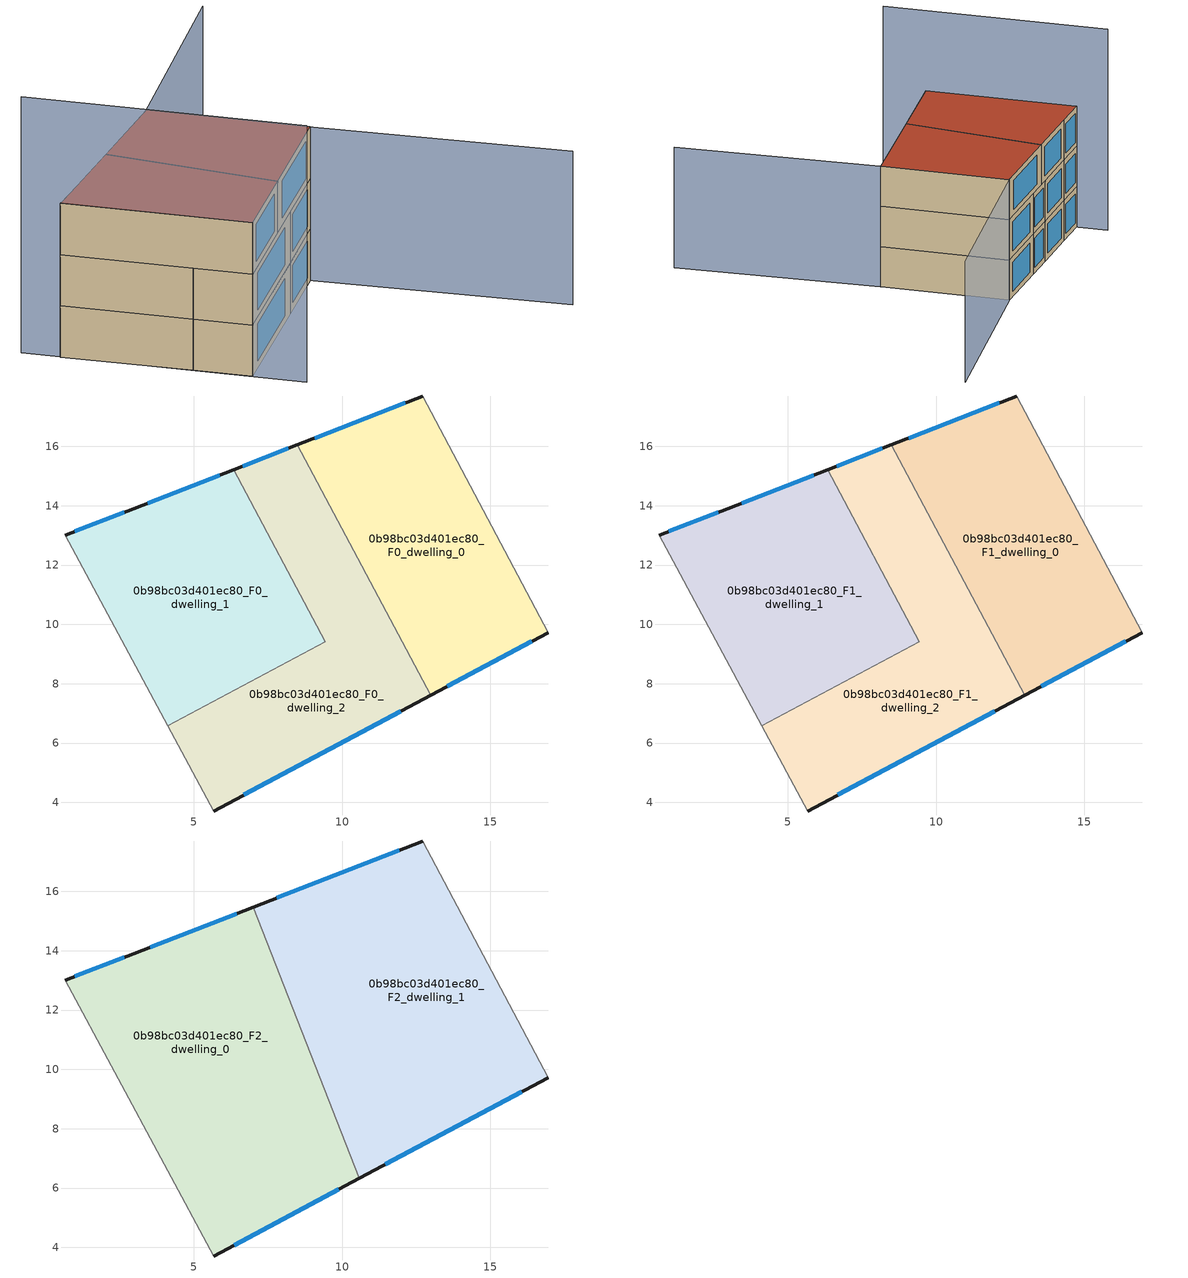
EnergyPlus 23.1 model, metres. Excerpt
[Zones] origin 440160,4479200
0b98bc03d401ec80_F0_dwelling_0
 floor ground (EU_floor_Construction): 12.72,17.7 16.94,9.72 12.99,7.61 8.49,16.05 z0
 wall outside (EU_wall_Construction): 12.99,7.61 16.94,9.72 / 12.72,17.7 8.49,16.05 z0:3
 wall to 0b98bc03d401ec80_F0_dwelling_2 (EU_wall_Construction): 8.49,16.05 12.99,7.61 z0:3
 wall adiabatic (EU_wall_Construction): 16.94,9.72 12.72,17.7 z0:3
 window (EU_Window_Construction): 13.54,7.91 16.39,9.43 / 12.13,17.47 9.07,16.28 z0.42:2.58
0b98bc03d401ec80_F0_dwelling_1
 floor ground (EU_floor_Construction): 6.35,15.21 9.44,9.42 4.13,6.59 0.67,13.01 2.98,13.9 z0
 wall outside (EU_wall_Construction): 6.35,15.21 2.98,13.9 0.67,13.01 z0:3
 wall to 0b98bc03d401ec80_F0_dwelling_2 (EU_wall_Construction): 4.13,6.59 9.44,9.42 6.35,15.21 z0:3
 wall adiabatic (EU_wall_Construction): 0.67,13.01 4.13,6.59 z0:3
 window (EU_Window_Construction): 2.66,13.78 0.99,13.13 / 5.88,15.03 3.44,14.08 z0.42:2.58
0b98bc03d401ec80_F0_dwelling_2
 floor ground (EU_floor_Construction): 8.49,16.05 12.99,7.61 5.68,3.71 4.13,6.59 9.44,9.42 6.35,15.21 z0
 wall outside (EU_wall_Construction): 8.49,16.05 6.35,15.21 / 5.68,3.71 12.99,7.61 z0:3
 wall adiabatic (EU_wall_Construction): 4.13,6.59 5.68,3.71 z0:3
 window (EU_Window_Construction): 8.19,15.93 6.64,15.33 / 6.69,4.25 11.97,7.07 z0.42:2.58
0b98bc03d401ec80_F1_dwelling_0
 floor to 0b98bc03d401ec80_F0_dwelling_0 (EU_floor_Construction): 12.72,17.7 16.94,9.72 12.99,7.61 8.49,16.05 z3
 wall outside (EU_wall_Construction): 12.99,7.61 16.94,9.72 / 12.72,17.7 8.49,16.05 z3:6
 wall to 0b98bc03d401ec80_F1_dwelling_2 (EU_wall_Construction): 8.49,16.05 12.99,7.61 z3:6
 wall adiabatic (EU_wall_Construction): 16.94,9.72 12.72,17.7 z3:6
 window (EU_Window_Construction): 13.54,7.91 16.39,9.43 / 12.13,17.47 9.07,16.28 z3.42:5.58
0b98bc03d401ec80_F1_dwelling_1
 floor to 0b98bc03d401ec80_F0_dwelling_1 (EU_floor_Construction): 6.35,15.21 9.44,9.42 4.13,6.59 0.67,13.01 2.98,13.9 z3
 wall outside (EU_wall_Construction): 6.35,15.21 2.98,13.9 0.67,13.01 z3:6
 wall to 0b98bc03d401ec80_F1_dwelling_2 (EU_wall_Construction): 4.13,6.59 9.44,9.42 6.35,15.21 z3:6
 wall adiabatic (EU_wall_Construction): 0.67,13.01 4.13,6.59 z3:6
 window (EU_Window_Construction): 2.66,13.78 0.99,13.13 / 5.88,15.03 3.44,14.08 z3.42:5.58
0b98bc03d401ec80_F1_dwelling_2
 floor to 0b98bc03d401ec80_F0_dwelling_2 (EU_floor_Construction): 8.49,16.05 12.99,7.61 5.68,3.71 4.13,6.59 9.44,9.42 6.35,15.21 z3
 wall outside (EU_wall_Construction): 8.49,16.05 6.35,15.21 / 5.68,3.71 12.99,7.61 z3:6
 wall adiabatic (EU_wall_Construction): 4.13,6.59 5.68,3.71 z3:6
 window (EU_Window_Construction): 8.19,15.93 6.64,15.33 / 6.69,4.25 11.97,7.07 z3.42:5.58
0b98bc03d401ec80_F2_dwelling_0
 floor to 0b98bc03d401ec80_F1_dwelling_1 (EU_floor_Construction): 6.35,15.21 9.17,9.93 9.38,9.39 4.13,6.59 0.67,13.01 2.98,13.9 z6
 floor to 0b98bc03d401ec80_F1_dwelling_2 (EU_floor_Construction): 9.38,9.39 10.57,6.32 5.68,3.71 4.13,6.59 z6; 7.01,15.47 9.17,9.93 6.35,15.21 z6
 wall outside (EU_wall_Construction): 7.01,15.47 2.98,13.9 0.67,13.01 / 5.68,3.71 10.57,6.32 z6:9
 wall to 0b98bc03d401ec80_F2_dwelling_1 (EU_wall_Construction): 10.57,6.32 7.01,15.47 z6:9
 wall adiabatic (EU_wall_Construction): 0.67,13.01 5.68,3.71 z6:9
 window (EU_Window_Construction): 2.66,13.78 0.99,13.13 / 6.45,15.25 3.54,14.12 / 6.36,4.07 9.89,5.96 z6.42:8.58
 roof outside (EU_roof_Construction): 10.57,6.32 7.01,15.47 2.98,13.9 0.67,13.01 5.68,3.71 z9
0b98bc03d401ec80_F2_dwelling_1
 floor to 0b98bc03d401ec80_F1_dwelling_0 (EU_floor_Construction): 12.72,17.7 16.94,9.72 12.99,7.61 8.49,16.05 z6
 floor to 0b98bc03d401ec80_F1_dwelling_2 (EU_floor_Construction): 8.49,16.05 12.99,7.61 10.57,6.32 9.38,9.39 9.44,9.42 9.17,9.93 7.01,15.47 z6
 floor to 0b98bc03d401ec80_F1_dwelling_1 (EU_floor_Construction): 9.17,9.93 9.44,9.42 9.38,9.39 z6
 wall outside (EU_wall_Construction): 12.72,17.7 7.01,15.47 / 10.57,6.32 16.94,9.72 z6:9
 wall adiabatic (EU_wall_Construction): 16.94,9.72 12.72,17.7 z6:9
 window (EU_Window_Construction): 11.92,17.39 7.8,15.78 / 11.46,6.8 16.06,9.25 z6.42:8.58
 roof outside (EU_roof_Construction): 16.94,9.72 12.72,17.7 7.01,15.47 10.57,6.32 z9
shading: -0.3,14.94 7.09,1.08 z0:15; 24,-2.76 12.51,17.58 / 12.51,17.58 24.71,24.47 z0:9
[Building]
EU S2 Campaign: North Axis=0; Terrain=City; Solar Distribution=FullExterior
[Site:Location]
Madrid: Latitude=40.5; Longitude=-3.5; Time Zone=1; Elevation=609
[SizingPeriod:WeatherFileDays]
AnnualSizingPeriod: Begin Month=1; Begin Day of Month=1; End Month=12; End Day of Month=31; Day of Week for Start Day=Monday; Use Weather File Daylight Saving Period=No; Use Weather File Rain and Snow Indicators=No
[MATERIAL]
EU_InternalMass_Material: Roughness=MediumRough; Thickness=0.1; Conductivity=1; Density=1800; Specific Heat=900; Thermal Absorptance=0.9; Solar Absorptance=0.7; Visible Absorptance=0.7
[MATERIAL:NOMASS] Roughness=MediumRough; Thermal Absorptance=0.9; Solar Absorptance=0.7; Visible Absorptance=0.7
Name | Thermal Resistance
EU_wall_NoMass | 1.60022
EU_roof_NoMass | 1.57597
EU_floor_NoMass | 0.470652
[WINDOWMATERIAL:SIMPLEGLAZINGSYSTEM]
EU_Window_SimpleGlazing: UFactor=3.28802; Solar Heat Gain Coefficient=0.85; Visible Transmittance=0.85
[CONSTRUCTION]
EU_wall_Construction: EU_wall_NoMass
EU_roof_Construction: EU_roof_NoMass
EU_floor_Construction: EU_floor_NoMass
EU_InternalMass_Construction: EU_InternalMass_Material
EU_Window_Construction: EU_Window_SimpleGlazing
[ZONE] Type=1; Multiplier=1; Ceiling Height=autocalculate; Floor Area=autocalculate; Part of Total Floor Area=Yes
Name | Volume
0b98bc03d401ec80_F0_dwelling_0; 0b98bc03d401ec80_F1_dwelling_0 | 125.306
0b98bc03d401ec80_F2_dwelling_0 | 187.954
0b98bc03d401ec80_F0_dwelling_1; 0b98bc03d401ec80_F1_dwelling_1 | 125.3
0b98bc03d401ec80_F2_dwelling_1 | 187.939
0b98bc03d401ec80_F0_dwelling_2; 0b98bc03d401ec80_F1_dwelling_2 | 125.297
[INTERNALMASS] Construction=EU_InternalMass_Construction
Name | Zone or ZoneList | Surface Area
0b98bc03d401ec80_F0_dwelling_0_EU_InternalMass | 0b98bc03d401ec80_F0_dwelling_0 | 41.7694
0b98bc03d401ec80_F0_dwelling_1_EU_InternalMass | 0b98bc03d401ec80_F0_dwelling_1 | 41.7666
0b98bc03d401ec80_F0_dwelling_2_EU_InternalMass | 0b98bc03d401ec80_F0_dwelling_2 | 41.7654
0b98bc03d401ec80_F1_dwelling_0_EU_InternalMass | 0b98bc03d401ec80_F1_dwelling_0 | 41.7694
0b98bc03d401ec80_F1_dwelling_1_EU_InternalMass | 0b98bc03d401ec80_F1_dwelling_1 | 41.7666
0b98bc03d401ec80_F1_dwelling_2_EU_InternalMass | 0b98bc03d401ec80_F1_dwelling_2 | 41.7654
0b98bc03d401ec80_F2_dwelling_0_EU_InternalMass | 0b98bc03d401ec80_F2_dwelling_0 | 62.6513
0b98bc03d401ec80_F2_dwelling_1_EU_InternalMass | 0b98bc03d401ec80_F2_dwelling_1 | 62.6462
[OTHEREQUIPMENT] Fuel Type=Electricity; Design Level Calculation Method=Watts/Area; Power per Zone Floor Area=1; Fraction Latent=0; Fraction Radiant=0; Fraction Lost=0; Carbon Dioxide Generation Rate=0; EndUse Subcategory=EU_Step8_InternalGains
Name | Zone or ZoneList or Space or SpaceList | Schedule
EU_Step8_InternalGain_0b98bc03d401ec80_F0_dwelling_0_f000 | 0b98bc03d401ec80_F0_dwelling_0 | EU_Step8_GainSchedule_0b98bc03d401ec80_F0_dwelling_0_f000
EU_Step8_InternalGain_0b98bc03d401ec80_F0_dwelling_1_f000 | 0b98bc03d401ec80_F0_dwelling_1 | EU_Step8_GainSchedule_0b98bc03d401ec80_F0_dwelling_1_f000
EU_Step8_InternalGain_0b98bc03d401ec80_F0_dwelling_2_f000 | 0b98bc03d401ec80_F0_dwelling_2 | EU_Step8_GainSchedule_0b98bc03d401ec80_F0_dwelling_2_f000
EU_Step8_InternalGain_0b98bc03d401ec80_F1_dwelling_0_f000 | 0b98bc03d401ec80_F1_dwelling_0 | EU_Step8_GainSchedule_0b98bc03d401ec80_F1_dwelling_0_f000
EU_Step8_InternalGain_0b98bc03d401ec80_F1_dwelling_1_f000 | 0b98bc03d401ec80_F1_dwelling_1 | EU_Step8_GainSchedule_0b98bc03d401ec80_F1_dwelling_1_f000
EU_Step8_InternalGain_0b98bc03d401ec80_F1_dwelling_2_f000 | 0b98bc03d401ec80_F1_dwelling_2 | EU_Step8_GainSchedule_0b98bc03d401ec80_F1_dwelling_2_f000
EU_Step8_InternalGain_0b98bc03d401ec80_F2_dwelling_0_f000 | 0b98bc03d401ec80_F2_dwelling_0 | EU_Step8_GainSchedule_0b98bc03d401ec80_F2_dwelling_0_f000
EU_Step8_InternalGain_0b98bc03d401ec80_F2_dwelling_1_f000 | 0b98bc03d401ec80_F2_dwelling_1 | EU_Step8_GainSchedule_0b98bc03d401ec80_F2_dwelling_1_f000
[ZONEVENTILATION:DESIGNFLOWRATE] Schedule=EU_AlwaysOn; Design Flow Rate Calculation Method=AirChanges/Hour; Air Changes per Hour=0.480704; Ventilation Type=Natural; Fan Pressure Rise=0; Fan Total Efficiency=1; Constant Term Coefficient=1; Temperature Term Coefficient=0; Velocity Term Coefficient=0; Velocity Squared Term Coefficient=0; Minimum Indoor Temperature=-100; Maximum Indoor Temperature=100; Delta Temperature=-100; Minimum Outdoor Temperature=-100; Maximum Outdoor Temperature=100; Maximum Wind Speed=40
Name | Zone or ZoneList or Space or SpaceList
EU_ConstantAir_0b98bc03d401ec80_F0_dwelling_0 | 0b98bc03d401ec80_F0_dwelling_0
EU_ConstantAir_0b98bc03d401ec80_F0_dwelling_1 | 0b98bc03d401ec80_F0_dwelling_1
EU_ConstantAir_0b98bc03d401ec80_F0_dwelling_2 | 0b98bc03d401ec80_F0_dwelling_2
EU_ConstantAir_0b98bc03d401ec80_F1_dwelling_0 | 0b98bc03d401ec80_F1_dwelling_0
EU_ConstantAir_0b98bc03d401ec80_F1_dwelling_1 | 0b98bc03d401ec80_F1_dwelling_1
EU_ConstantAir_0b98bc03d401ec80_F1_dwelling_2 | 0b98bc03d401ec80_F1_dwelling_2
EU_ConstantAir_0b98bc03d401ec80_F2_dwelling_0 | 0b98bc03d401ec80_F2_dwelling_0
EU_ConstantAir_0b98bc03d401ec80_F2_dwelling_1 | 0b98bc03d401ec80_F2_dwelling_1
[HVACTEMPLATE:THERMOSTAT] Constant Heating Setpoint=20; Constant Cooling Setpoint=50
EU_HeatOnly_0b98bc03d401ec80_F0_dwelling_0; EU_HeatOnly_0b98bc03d401ec80_F0_dwelling_1; EU_HeatOnly_0b98bc03d401ec80_F0_dwelling_2; EU_HeatOnly_0b98bc03d401ec80_F1_dwelling_0; EU_HeatOnly_0b98bc03d401ec80_F1_dwelling_1; EU_HeatOnly_0b98bc03d401ec80_F1_dwelling_2; EU_HeatOnly_0b98bc03d401ec80_F2_dwelling_0; EU_HeatOnly_0b98bc03d401ec80_F2_dwelling_1
[HVACTEMPLATE:ZONE:IDEALLOADSAIRSYSTEM] System Availability Schedule=EU_AlwaysOn; Maximum Heating Supply Air Temperature=50; Minimum Cooling Supply Air Temperature=13; Maximum Heating Supply Air Humidity Ratio=0.0156; Minimum Cooling Supply Air Humidity Ratio=0.0077; Heating Limit=NoLimit; Cooling Limit=NoLimit; Heating Availability Schedule=EU_AlwaysOn; Cooling Availability Schedule=EU_CoolingOff; Dehumidification Control Type=ConstantSensibleHeatRatio; Cooling Sensible Heat Ratio=0.7; Dehumidification Setpoint=60; Humidification Control Type=None; Humidification Setpoint=30; Outdoor Air Method=None; Outdoor Air Flow Rate per Person=0.00944; Outdoor Air Flow Rate per Zone Floor Area=0; Outdoor Air Flow Rate per Zone=0; Demand Controlled Ventilation Type=None; Outdoor Air Economizer Type=NoEconomizer; Heat Recovery Type=None; Sensible Heat Recovery Effectiveness=0.7; Latent Heat Recovery Effectiveness=0.65
Name | Template Thermostat
0b98bc03d401ec80_F0_dwelling_0 | EU_HeatOnly_0b98bc03d401ec80_F0_dwelling_0
0b98bc03d401ec80_F0_dwelling_1 | EU_HeatOnly_0b98bc03d401ec80_F0_dwelling_1
0b98bc03d401ec80_F0_dwelling_2 | EU_HeatOnly_0b98bc03d401ec80_F0_dwelling_2
0b98bc03d401ec80_F1_dwelling_0 | EU_HeatOnly_0b98bc03d401ec80_F1_dwelling_0
0b98bc03d401ec80_F1_dwelling_1 | EU_HeatOnly_0b98bc03d401ec80_F1_dwelling_1
0b98bc03d401ec80_F1_dwelling_2 | EU_HeatOnly_0b98bc03d401ec80_F1_dwelling_2
0b98bc03d401ec80_F2_dwelling_0 | EU_HeatOnly_0b98bc03d401ec80_F2_dwelling_0
0b98bc03d401ec80_F2_dwelling_1 | EU_HeatOnly_0b98bc03d401ec80_F2_dwelling_1
[SIZING:ZONE] Zone Cooling Design Supply Air Temperature Input Method=SupplyAirTemperature; Zone Cooling Design Supply Air Temperature=13; Zone Heating Design Supply Air Temperature Input Method=SupplyAirTemperature; Zone Heating Design Supply Air Temperature=50; Zone Cooling Design Supply Air Humidity Ratio=0.008; Zone Heating Design Supply Air Humidity Ratio=0.008; Cooling Design Air Flow Method=DesignDay; Cooling Design Air Flow Rate=0; Cooling Minimum Air Flow per Zone Floor Area=0.000762; Cooling Minimum Air Flow=0; Cooling Minimum Air Flow Fraction=0.2; Heating Design Air Flow Method=DesignDay; Heating Design Air Flow Rate=0; Heating Maximum Air Flow per Zone Floor Area=0.002032; Heating Maximum Air Flow=0.141576; Heating Maximum Air Flow Fraction=0.3; Account for Dedicated Outdoor Air System=No; Dedicated Outdoor Air System Control Strategy=NeutralSupplyAir; Dedicated Outdoor Air Low Setpoint Temperature for Design=autosize; Dedicated Outdoor Air High Setpoint Temperature for Design=autosize; Zone Load Sizing Method=Sensible Load Only No Latent Load; Zone Latent Cooling Design Supply Air Humidity Ratio Input Method=HumidityRatioDifference; Zone Cooling Design Supply Air Humidity Ratio Difference=0.005; Zone Latent Heating Design Supply Air Humidity Ratio Input Method=HumidityRatioDifference; Zone Humidification Design Supply Air Humidity Ratio Difference=0.005
0b98bc03d401ec80_F0_dwelling_0; 0b98bc03d401ec80_F0_dwelling_1; 0b98bc03d401ec80_F0_dwelling_2; 0b98bc03d401ec80_F1_dwelling_0; 0b98bc03d401ec80_F1_dwelling_1; 0b98bc03d401ec80_F1_dwelling_2; 0b98bc03d401ec80_F2_dwelling_0; 0b98bc03d401ec80_F2_dwelling_1
[SCHEDULE:CONSTANT]
Name | Hourly Value
EU_AlwaysOn | 1
EU_CoolingOff | 0
[SCHEDULE:FILE] Column Number=1; Rows to Skip at Top=0; Number of Hours of Data=8760; Column Separator=Comma; Interpolate to Timestep=No; Minutes per Item=60; Adjust Schedule for Daylight Savings=Yes
Name | File
EU_Step8_GainSchedule_0b98bc03d401ec80_F0_dwelling_0_f000 | ../../schedules/0b98bc03d401ec80/0b98bc03d401ec80_F0_dwelling_0_f000_gain.csv
EU_Step8_GainSchedule_0b98bc03d401ec80_F0_dwelling_1_f000 | ../../schedules/0b98bc03d401ec80/0b98bc03d401ec80_F0_dwelling_1_f000_gain.csv
EU_Step8_GainSchedule_0b98bc03d401ec80_F0_dwelling_2_f000 | ../../schedules/0b98bc03d401ec80/0b98bc03d401ec80_F0_dwelling_2_f000_gain.csv
EU_Step8_GainSchedule_0b98bc03d401ec80_F1_dwelling_0_f000 | ../../schedules/0b98bc03d401ec80/0b98bc03d401ec80_F1_dwelling_0_f000_gain.csv
EU_Step8_GainSchedule_0b98bc03d401ec80_F1_dwelling_1_f000 | ../../schedules/0b98bc03d401ec80/0b98bc03d401ec80_F1_dwelling_1_f000_gain.csv
EU_Step8_GainSchedule_0b98bc03d401ec80_F1_dwelling_2_f000 | ../../schedules/0b98bc03d401ec80/0b98bc03d401ec80_F1_dwelling_2_f000_gain.csv
EU_Step8_GainSchedule_0b98bc03d401ec80_F2_dwelling_0_f000 | ../../schedules/0b98bc03d401ec80/0b98bc03d401ec80_F2_dwelling_0_f000_gain.csv
EU_Step8_GainSchedule_0b98bc03d401ec80_F2_dwelling_1_f000 | ../../schedules/0b98bc03d401ec80/0b98bc03d401ec80_F2_dwelling_1_f000_gain.csv
